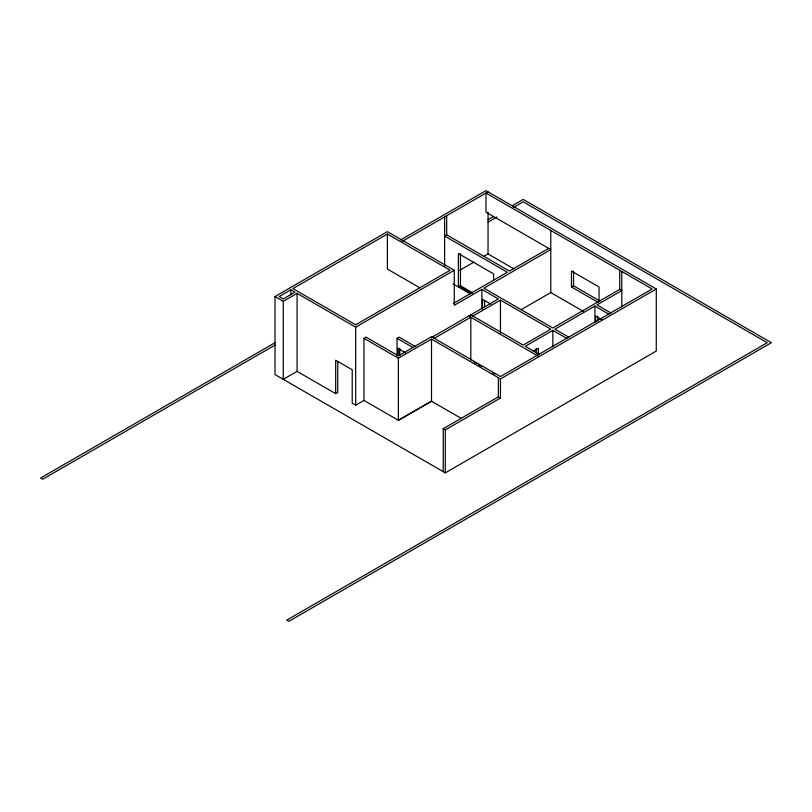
<?xml version="1.0" encoding="UTF-8"?>
<svg xmlns="http://www.w3.org/2000/svg" width="812" height="812" viewBox="0 0 812 812"><rect width="100%" height="100%" fill="white"/><g stroke="black" fill="none" stroke-linecap="round" stroke-linejoin="round"><path stroke-width="1.22" d="M400.529 239.987L485.972 190.658L656.269 288.97L656.269 351.068L445.301 472.868L275.004 374.555L275.004 296.542L387.385 231.653L454.263 270.264L454.263 305.292L481.841 289.377L498.385 298.928L431.903 337.305M290.869 289.772L279.145 296.542L283.276 298.928L295 292.158L290.869 289.772L290.869 294.807M387.385 234.049L292.929 288.575L355.676 324.8L450.122 270.264L387.385 234.049L387.385 269.077L419.834 287.813M275.004 296.542L283.276 301.313L297.07 293.355L355.676 327.185L454.263 270.264M402.427 241.286L488.042 191.855M548.709 248.37L509.418 271.066L446.681 234.841L444.611 236.038L507.348 272.253L453.269 303.475M275.319 342.532L40.6 478.045L42.671 479.242L275.258 344.958M488.103 219.676L493.594 216.52M512.24 205.751L523.202 199.417L771.4 342.715L288.798 621.342L286.727 620.145L767.259 342.715L523.202 201.802L513.326 207.507M488.093 222.072L496.873 217.007M459.744 270.284L473.893 262.124M483.688 256.46L488.042 253.953L514.006 268.934M337.741 361.513L337.741 392.47L335.681 393.658L297.07 371.368L283.276 379.336L283.276 301.313M461.114 418.312L431.507 401.219L398.418 420.332L363.949 400.428L363.949 338.33L366.009 337.142L398.418 355.849L431.507 336.736L500.456 376.545L652.127 288.97L485.972 193.043L485.972 212.155L550.78 249.568L483.901 288.179L552.85 327.987L619.729 289.377L621.789 290.564L596.972 304.896L611.06 313.026M472.208 292.574L460.465 285.794L458.394 286.981L458.394 253.547L493.625 273.888L493.625 280.079M397.038 356.032L397.038 338.33L399.108 337.142L415.653 346.694M433.973 338.502L470.808 317.238L470.808 360.223M472.878 316.041L500.456 300.125L550.78 329.175L523.202 345.1L470.808 314.853M335.681 393.658L335.681 360.223L352.225 369.775L352.225 403.219L355.676 405.208L363.949 400.428M521.182 309.646L550.78 292.564L583.615 311.514M599.043 301.678L599.043 286.981L571.465 271.066L571.465 286.981L573.536 285.794L600.048 301.1M566.938 338.502L552.85 330.372L525.273 346.298L539.361 354.428M608.99 314.224L594.902 306.094L554.921 329.175L568.999 337.305M533.2 351.271L538.376 348.287L538.376 354.479M363.949 338.33L398.367 358.204L431.507 339.132L500.456 378.93L656.269 288.97M443.23 471.681L443.23 428.685L498.385 396.845L500.456 398.042L500.456 378.93M443.23 428.685L445.301 429.883L500.456 398.042M571.465 286.981L597.977 302.297M601.804 319.623L595.592 316.041L595.592 322.232M490.803 304.104L482.531 299.323L482.531 309.23M459.643 286.271L472.452 293.67M459.227 286.504L470.97 293.284M453.096 283.926L470.138 293.761M468.737 316.041L538.295 356.204M474.076 362.111L476.248 363.37M478.43 364.629L481.689 366.506M492.508 372.759L494.752 374.048M397.038 338.33L413.237 347.688M406 353.058L397.728 348.287L397.728 355.717M621.789 271.462L621.789 307.007M619.729 270.264L619.729 289.377M597.662 316.091L597.662 321.044M594.902 306.094L594.902 322.526M573.536 271.096L573.536 285.794M552.85 330.372L552.85 346.805M550.78 230.466L550.78 292.564M536.306 348.328L536.306 353.281M500.456 300.125L500.456 332.991M498.385 377.742L498.385 396.845M488.042 212.226L488.042 253.953M484.591 300.613L484.591 306.804M481.841 289.377L481.841 308.337M460.465 253.598L460.465 285.794M446.681 215.738L446.681 234.841M445.301 429.883L445.301 472.868M444.611 216.926L444.611 266.377M431.507 339.132L431.507 401.219L398.367 420.301L398.367 358.204M399.798 348.328L399.798 355.757M399.108 348.521L399.108 354.844M355.676 327.185L355.676 405.208M297.07 293.355L297.07 371.368"/></g></svg>
